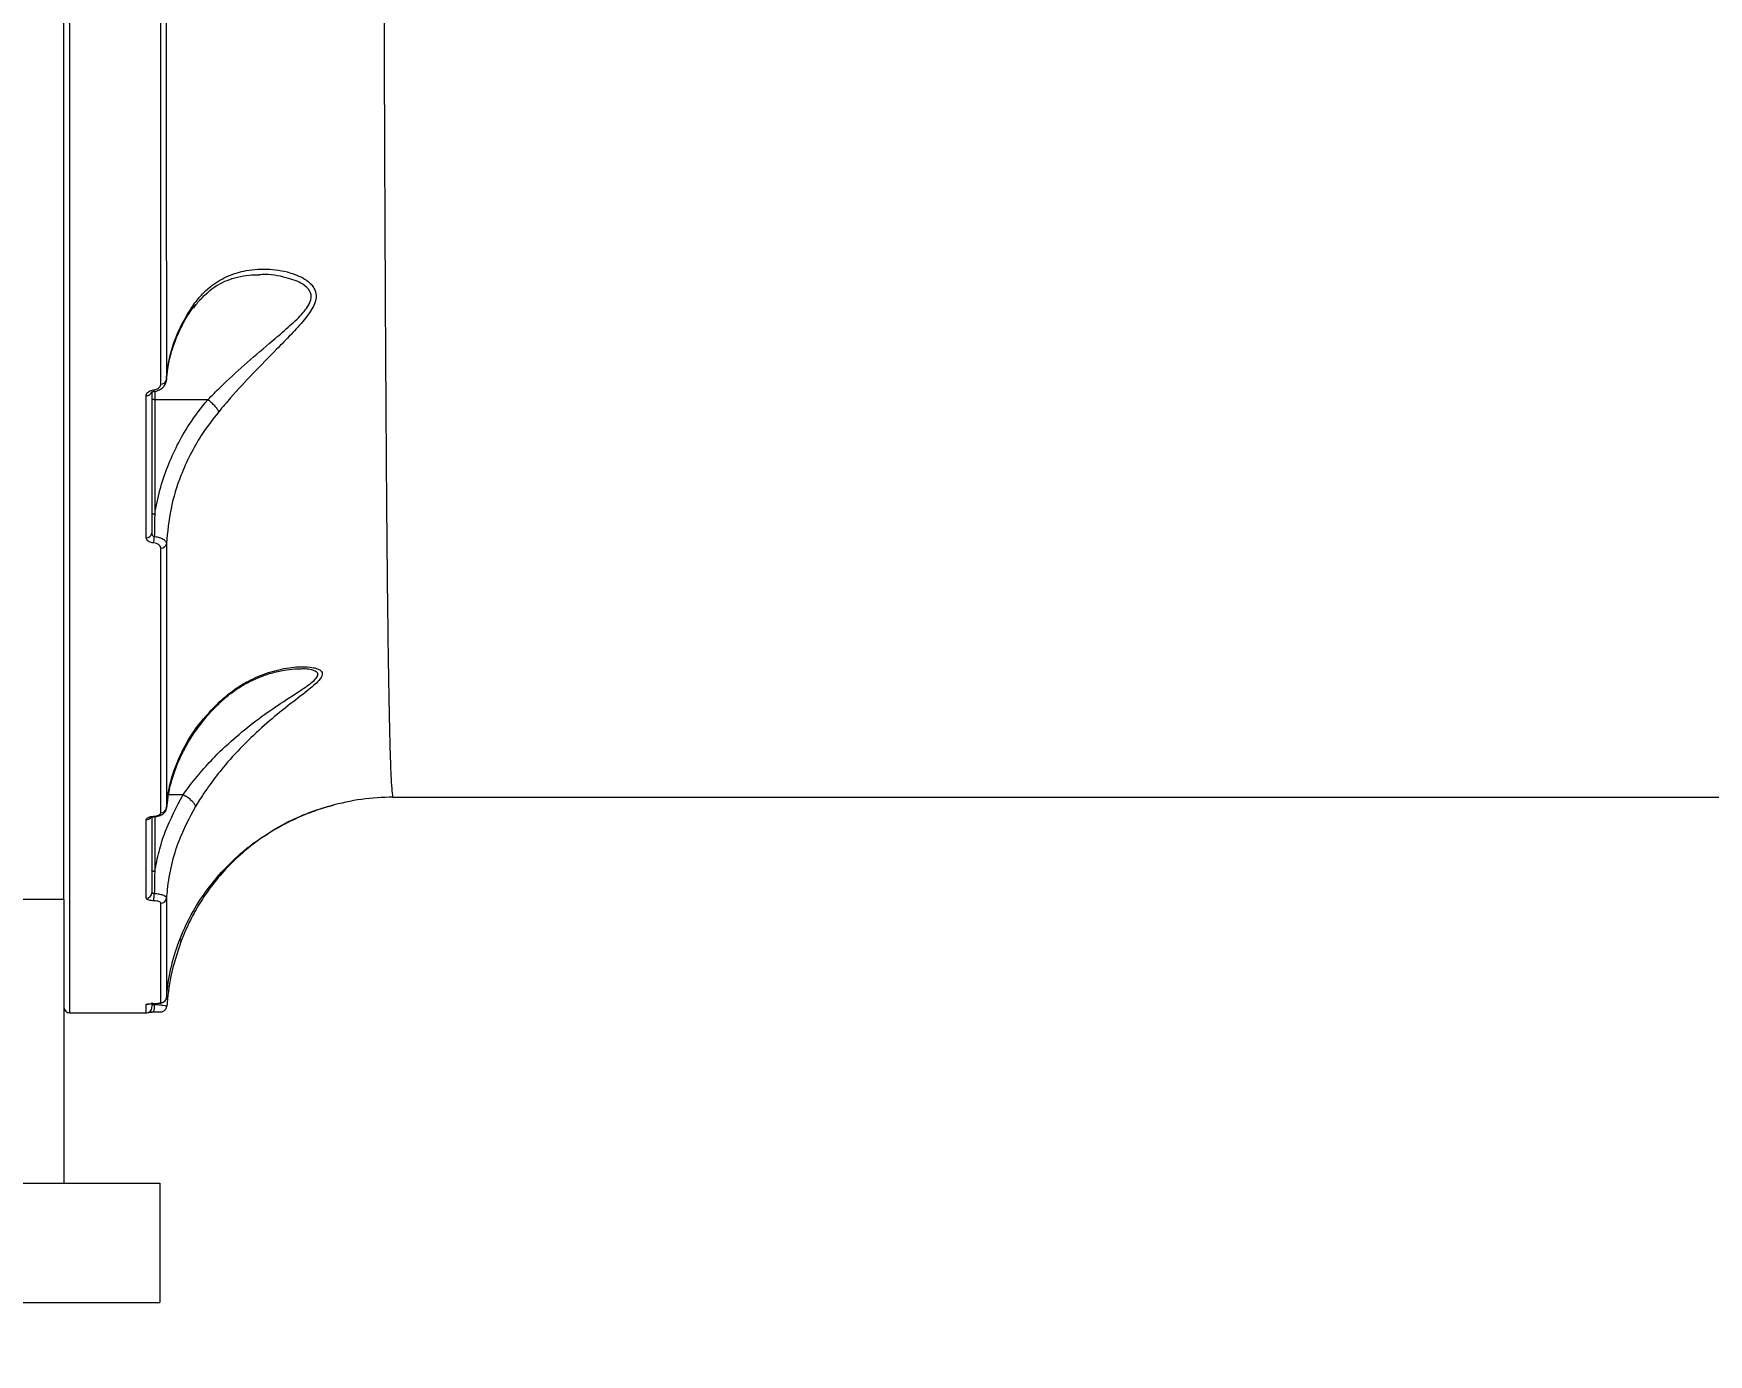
# Model space of a CAD drawing. Header units: millimetres. Extents: x -8327 to 9087, y -6583 to 5996.
# Drawn here: x 3665.6 to 3960.7, y -252.3 to -19.5 of the extents above; entities that cross this region are included whole.
import ezdxf

# ---------------------------------------------------------------- set-up
doc = ezdxf.new("R2010")
doc.units = ezdxf.units.MM
for name, color, linetype in [('DIKOM_ОБЪЕКТ', 7, 'Continuous'), ('DIKOM_РАЗМЕР_ЗОНА', 7, 'Continuous'), ('DIKOM_РАЗМЕР_ОБЪЕКТА', 7, 'Continuous')]:
    doc.layers.add(name, color=color, linetype=linetype)
doc.styles.add('style1', font='arial.ttf', dxfattribs={"width": 0.8})
doc.dimstyles.new('1-50', dxfattribs={"dimtxt": 300, "dimasz": 200, "dimexe": 100, "dimexo": 0, "dimgap": 100, "dimtad": 1, "dimtxsty": 'style1', "dimcen": 200, "dimclrd": 7, "dimclre": 7, "dimclrt": 7, "dimadec": 1, "dimazin": 2, "dimtfac": 1, "dimtmove": 0, "dimatfit": 2, "dimfxl": 0, "dimlwd": 25, "dimlwe": 18, "dimarcsym": 0})

# ---------------------------------------------------------------- blocks, each defined once
blk = doc.blocks.new('*D9')
at = {"layer": 'Defpoints', "color": 0, "transparency": 16777216}
for p in [(7087.37, 843.9), (-4957.59, 227.93), (7087.37, -4838.64)]:
    blk.add_point(p, dxfattribs=at)
at = {"layer": 'DIKOM_РАЗМЕР_ОБЪЕКТА', "color": 7, "lineweight": 18, "transparency": 16777216}
for p, q in [((7087.37, 843.9), (7087.37, -4938.64)), ((-4957.59, 227.93), (-4957.59, -4938.64))]:
    blk.add_line(p, q, dxfattribs=at)
at = {"layer": 'DIKOM_РАЗМЕР_ОБЪЕКТА', "color": 7, "lineweight": 25, "transparency": 16777216}
blk.add_line((-4757.59, -4838.64), (6887.37, -4838.64), dxfattribs=at)
at = {"layer": 'DIKOM_РАЗМЕР_ОБЪЕКТА', "color": 7, "transparency": 16777216}
for points in [[(-4757.59, -4805.31), (-4757.59, -4871.97), (-4957.59, -4838.64)], [(6887.37, -4805.31), (6887.37, -4871.97), (7087.37, -4838.64)]]:
    blk.add_solid(points, dxfattribs=at)
at = {"layer": 'DIKOM_РАЗМЕР_ОБЪЕКТА', "color": 7, "transparency": 16777216, "insert": (4098.94, -4585.47), "char_height": 300, "attachment_point": 5, "style": 'style1'}
blk.add_mtext('12040', dxfattribs=at)
blk = doc.blocks.new('*D12')
at = {"layer": 'Defpoints', "color": 0, "transparency": 16777216}
for p in [(-6501.58, 227.93), (9087.37, 227.93), (9087.37, -6483.3)]:
    blk.add_point(p, dxfattribs=at)
at = {"layer": 'DIKOM_РАЗМЕР_ЗОНА', "color": 7, "lineweight": 18, "transparency": 16777216}
for p, q in [((-6501.58, 227.93), (-6501.58, -6583.3)), ((9087.37, 227.93), (9087.37, -6583.3))]:
    blk.add_line(p, q, dxfattribs=at)
at = {"layer": 'DIKOM_РАЗМЕР_ЗОНА', "color": 7, "lineweight": 25, "transparency": 16777216}
blk.add_line((-6301.58, -6483.3), (8887.37, -6483.3), dxfattribs=at)
at = {"layer": 'DIKOM_РАЗМЕР_ЗОНА', "color": 7, "transparency": 16777216}
for points in [[(-6301.58, -6449.97), (-6301.58, -6516.64), (-6501.58, -6483.3)], [(8887.37, -6449.97), (8887.37, -6516.64), (9087.37, -6483.3)]]:
    blk.add_solid(points, dxfattribs=at)
at = {"layer": 'DIKOM_РАЗМЕР_ЗОНА', "color": 7, "transparency": 16777216, "insert": (2981.2, -6230.13), "char_height": 300, "attachment_point": 5, "style": 'style1'}
blk.add_mtext('15500', dxfattribs=at)

msp = doc.modelspace()

# ---------------------------------------------------------------- linework, layer by layer
at = {"layer": 'DIKOM_ОБЪЕКТ', "color": 7, "linetype": 'Continuous', "lineweight": 15}
for p, q in [((3670.961, -172.072), (3670.961, 627.929)), ((3686.961, -82.572), (3686.961, -84.04)), ((3696.293, -84.04), (3686.961, -84.04)), ((3686.961, -84.04), (3686.961, -104.24)), ((3712.602, -131.496), (3712.363, -131.498)), ((3689.103, -155.998), (3689.215, -155.038)), ((3691.958, -153.656), (3689.393, -153.656)), ((3728.964, -154.072), (4027.014, -154.072)), ((3686.961, -157.489), (3686.961, -167.162)), ((3670.961, -172.072), (3649.961, -172.072)), ((3670.961, -172.072), (3670.961, -222.072)), ((3686.892, -190.431), (3686.89, -190.574)), ((3671.96, -191.903), (3671.96, -191.903)), ((3671.961, -192.072), (3685.462, -192.072)), ((3607.944, -222.072), (3687.885, -222.072)), ((3687.885, -222.072), (3687.885, -243.072)), ((3607.944, -243.072), (3687.885, -243.072))]:
    msp.add_line(p, q, dxfattribs=at)
at = {"layer": 'DIKOM_ОБЪЕКТ', "color": 7, "linetype": 'Continuous', "lineweight": 15, "flags": 128}
for points in [[(3686.961, -104.24), (3686.863, -104.237), (3686.769, -104.227), (3686.683, -104.21), (3686.607, -104.189), (3686.545, -104.162), (3686.499, -104.132), (3686.47, -104.099), (3686.461, -104.064)], [(3686.762, -157.424), (3686.785, -157.475), (3686.806, -157.501), (3686.817, -157.505)], [(3686.961, -167.162), (3686.863, -167.159), (3686.769, -167.149), (3686.683, -167.132), (3686.607, -167.111), (3686.545, -167.084), (3686.499, -167.054), (3686.47, -167.021), (3686.461, -166.986)], [(3670.961, -191.071), (3670.961, -191.072), (3670.961, -191.101)], [(3685.462, -190.582), (3685.657, -190.563), (3685.83, -190.512)]]:
    msp.add_lwpolyline(points, dxfattribs=at)
at = {"layer": 'DIKOM_ОБЪЕКТ', "color": 7, "linetype": 'Continuous', "lineweight": 15}
for centre, radius, start, end in [((3685.576, -82.427), 0.898, 263.22516, 350.36008), ((3687.14, -82.3), 0.397, 181.16142, 221.5831), ((3688.121, -80.382), 0.913, 263.79322, 346.82652), ((3685.552, -107.45), 0.915, 264.79285, 353.04808), ((3680.504, -107.974), 6.388, 348.21724, 358.55422), ((3688.099, -109.248), 0.929, 265.43862, 349.89188), ((3688.066, -155.843), 0.966, 268.1837, 353.92912), ((3728.961, -194.072), 40, 89.99595, 106.01084), ((3685.474, -157.022), 1.024, 269.61214, 323.34832), ((3685.484, -170.883), 0.976, 268.88273, 358.57021), ((3682.692, -171.218), 4.202, 344.983, 2.7883), ((3688.057, -171.77), 0.981, 269.11131, 355.02292), ((3671.961, -191.071), 1, 181.70255, 271.31194), ((3685.461, -191.072), 1, 269.98309, 0.00042), ((3684.53, -191), 2.397, 337.60247, 10.25322), ((3688.06, -189.266), 0.998, 269.98694, 355.932)]:
    msp.add_arc(centre, radius, start, end, dxfattribs=at)
for points, knots in [([(3671.961, 226.926), (3671.961, 222.348), (3671.961, 210.014), (3671.961, 189.946), (3671.961, 166.822), (3671.961, 143.664), (3671.961, 120.55), (3671.961, 97.566), (3671.961, 75.217), (3671.961, 53.564), (3671.961, 32.653), (3671.961, 12.143), (3671.962, -7.876), (3671.961, -27.319), (3671.961, -45.761), (3671.961, -63.16), (3671.961, -79.501), (3671.961, -95.05), (3671.961, -109.717), (3671.961, -123.428), (3671.961, -135.735), (3671.961, -146.673), (3671.961, -156.304), (3671.961, -164.919), (3671.961, -172.447), (3671.961, -178.841), (3671.961, -184.027), (3671.961, -187.987), (3671.961, -190.624), (3671.961, -191.989), (3671.961, -191.926), (3671.96, -191.903)], [0, 0, 0, 0, 0.020855, 0.0561866, 0.0915454, 0.126877, 0.1632349, 0.1996223, 0.2359802, 0.2713118, 0.3066706, 0.3420022, 0.3783601, 0.4147475, 0.4511053, 0.4864369, 0.5217958, 0.5571274, 0.5934853, 0.6298727, 0.6662305, 0.70029, 0.7343739, 0.7684332, 0.8034087, 0.8384106, 0.873386, 0.9087177, 0.9440766, 0.9794082, 1, 1, 1, 1]), ([(3727.063, 166.374), (3727.067, 159.434), (3727.075, 145.549), (3727.093, 125.028), (3727.114, 104.613), (3727.139, 84.398), (3727.17, 64.456), (3727.204, 45.227), (3727.243, 26.76), (3727.285, 9.087), (3727.333, -8.082), (3727.386, -24.662), (3727.446, -40.58), (3727.509, -55.491), (3727.578, -69.366), (3727.652, -82.202), (3727.732, -94.203), (3727.819, -105.291), (3727.914, -115.405), (3728.015, -124.329), (3728.123, -132.058), (3728.237, -138.614), (3728.36, -144.102), (3728.492, -148.446), (3728.634, -151.647), (3728.785, -153.477), (3728.895, -154.225), (3728.956, -154.034), (3728.961, -154.017)], [0, 0, 0, 0, 0.0392484, 0.0785269, 0.1177753, 0.1581646, 0.1985868, 0.238976, 0.2782266, 0.3175076, 0.3567581, 0.3971477, 0.4375702, 0.4779599, 0.517239, 0.5565485, 0.5958276, 0.6362445, 0.6766944, 0.7171115, 0.7564552, 0.7958291, 0.8351731, 0.8756542, 0.9161683, 0.9566498, 0.9960918, 1, 1, 1, 1]), ([(3688.022, -81.29), (3688.021, -76.221), (3688.02, -66.082), (3688.019, -49.757), (3688.018, -32.701), (3688.017, -20.663), (3688.017, -14.644)], [0, 0, 0, 0, 0.2485952, 0.4971888, 0.748595, 1, 1, 1, 1]), ([(3689.003, -14.093), (3689.004, -20.032), (3689.004, -31.91), (3689.006, -48.878), (3689.008, -65.242), (3689.009, -75.474), (3689.01, -80.59)], [0, 0, 0, 0, 0.2485942, 0.4971893, 0.7485948, 1, 1, 1, 1]), ([(3693.87, -67.223), (3694.359, -66.594), (3695.335, -65.336), (3697.346, -63.589), (3699.916, -62.117), (3703.341, -61.11), (3707.228, -60.883), (3710.493, -61.491), (3712.727, -62.385), (3714.169, -63.264), (3715.243, -64.459), (3715.496, -66.016), (3714.91, -67.838), (3713.323, -70.032), (3711.02, -72.547), (3707.949, -75.629), (3704.323, -79.333), (3700.858, -83.058), (3698.92, -85.351), (3698.229, -86.169)], [0, 0, 0, 0, 0.0447733, 0.0895817, 0.1609583, 0.2324482, 0.3238552, 0.4152096, 0.4505997, 0.4859297, 0.5329393, 0.5664214, 0.599801, 0.653091, 0.7108106, 0.7686701, 0.8592866, 0.9497925, 1, 1, 1, 1]), ([(3696.318, -84.047), (3696.32, -84.044), (3697.042, -83.311), (3699.103, -81.233), (3702.742, -77.89), (3706.588, -74.605), (3709.845, -71.847), (3711.922, -69.988), (3713.308, -68.498), (3714.155, -67.354), (3714.657, -66.099), (3714.373, -64.725), (3713.213, -63.723), (3711.693, -63.001), (3709.326, -62.298), (3707.141, -61.88), (3705.531, -62.022), (3705.358, -62.037)], [0, 0, 0, 0, 0.00023948, 0.07507456, 0.20935375, 0.34734539, 0.43174049, 0.51739728, 0.55447946, 0.59234205, 0.63712428, 0.68164723, 0.74649034, 0.79726243, 0.84883118, 0.98372882, 1, 1, 1, 1]), ([(3693.846, -67.905), (3693.944, -67.754), (3694.412, -67.04), (3695.358, -65.973), (3696.687, -64.722), (3698.132, -63.726), (3699.751, -62.962), (3701.601, -62.381), (3703.486, -62.033), (3704.775, -62.02), (3705.353, -62.014)], [0, 0, 0, 0, 0.0333954, 0.1586678, 0.2882484, 0.4209223, 0.5574309, 0.7044372, 0.8673933, 1, 1, 1, 1]), ([(3689.01, -80.59), (3689.013, -80.549), (3689.087, -79.421), (3689.39, -77.203), (3690.318, -73.878), (3691.743, -70.504), (3693.158, -68.321), (3693.87, -67.223)], [0, 0, 0, 0, 0.008893, 0.2417834, 0.477273, 0.7368218, 1, 1, 1, 1]), ([(3689.07, -80.604), (3689.122, -79.927), (3689.244, -78.347), (3689.805, -75.889), (3690.681, -73.25), (3691.896, -70.695), (3692.925, -68.872), (3693.633, -67.943), (3693.744, -67.797)], [0, 0, 0, 0, 0.1525297, 0.3559354, 0.559207, 0.761631, 0.9626966, 1, 1, 1, 1]), ([(3693.87, -67.223), (3693.871, -67.252), (3693.871, -67.384), (3693.848, -67.588), (3693.741, -67.707), (3693.694, -67.76)], [0, 0, 0, 0, 0.1404293, 0.6223135, 1, 1, 1, 1]), ([(3685.47, -83.318), (3685.47, -83.295), (3685.475, -83.159), (3685.566, -82.91), (3685.845, -82.619), (3686.25, -82.397), (3686.579, -82.338), (3686.743, -82.308)], [0, 0, 0, 0, 0.0489609, 0.2870766, 0.5249638, 0.7625065, 1, 1, 1, 1]), ([(3686.427, -82.716), (3686.428, -82.714), (3686.431, -82.71), (3686.503, -82.659), (3686.627, -82.605), (3686.797, -82.563), (3686.926, -82.558), (3686.988, -82.556)], [0, 0, 0, 0, 0.2047217, 0.3967767, 0.587149, 0.8017836, 1, 1, 1, 1]), ([(3686.461, -82.577), (3686.461, -86.914), (3686.461, -95.598), (3686.461, -103.57), (3686.461, -107.561)], [0, 0, 0, 0, 0.4994491, 1, 1, 1, 1]), ([(3686.743, -82.308), (3686.908, -82.278), (3687.238, -82.219), (3687.645, -81.995), (3687.925, -81.702), (3688.016, -81.451), (3688.021, -81.313), (3688.022, -81.29)], [0, 0, 0, 0, 0.2376778, 0.475449, 0.7136975, 0.9519738, 1, 1, 1, 1]), ([(3686.842, -82.556), (3686.885, -82.553), (3687.233, -82.532), (3687.827, -82.323), (3688.497, -81.867), (3688.886, -81.262), (3689.056, -80.786), (3689.01, -80.563), (3689.009, -80.559)], [0, 0, 0, 0, 0.0382863, 0.3059513, 0.5507494, 0.7804734, 0.9965647, 1, 1, 1, 1]), ([(3685.469, -108.362), (3685.469, -107.961), (3685.469, -105.961), (3685.469, -100.932), (3685.47, -93.079), (3685.47, -86.573), (3685.47, -83.318)], [0, 0, 0, 0, 0.0507696, 0.2538554, 0.6267, 1, 1, 1, 1]), ([(3686.961, -84.04), (3686.904, -84.038), (3686.792, -84.034), (3686.642, -84.004), (3686.529, -83.961), (3686.476, -83.916), (3686.462, -83.884), (3686.461, -83.872), (3686.461, -83.868)], [0, 0, 0, 0, 0.2145788, 0.4293013, 0.643916, 0.8584292, 0.9551836, 1, 1, 1, 1]), ([(3686.961, -104.24), (3687.232, -102.816), (3687.779, -99.955), (3689.149, -95.874), (3690.89, -92.007), (3693.162, -88.013), (3695.163, -85.473), (3696.293, -84.04)], [0, 0, 0, 0, 0.1948135, 0.3916448, 0.5750708, 0.7602141, 1, 1, 1, 1]), ([(3696.293, -84.04), (3696.297, -84.04), (3696.305, -84.04), (3696.314, -84.044), (3696.317, -84.046), (3696.318, -84.047)], [0, 0, 0, 0, 0.5069076, 0.9200602, 1, 1, 1, 1]), ([(3698.229, -86.169), (3698.224, -86.155), (3698.176, -86.019), (3697.999, -85.697), (3697.562, -85.155), (3696.977, -84.569), (3696.538, -84.221), (3696.318, -84.047)], [0, 0, 0, 0, 0.0262765, 0.2631121, 0.5087263, 0.7543558, 1, 1, 1, 1]), ([(3698.229, -86.169), (3697.16, -87.541), (3695.278, -89.957), (3693.134, -93.767), (3691.235, -98.037), (3689.624, -103.258), (3689.219, -107.345), (3689.014, -109.411)], [0, 0, 0, 0, 0.20226306, 0.35640526, 0.5119933, 0.75324796, 1, 1, 1, 1]), ([(3686.961, -104.24), (3686.953, -104.552), (3686.92, -105.849), (3686.903, -107.149), (3686.89, -108.136)], [0, 0, 0, 0, 0.2408206, 1, 1, 1, 1]), ([(3686.757, -109.279), (3686.572, -109.251), (3686.214, -109.196), (3685.798, -108.973), (3685.521, -108.689), (3685.486, -108.471), (3685.469, -108.362)], [0, 0, 0, 0, 0.2591989, 0.5021806, 0.7511648, 1, 1, 1, 1]), ([(3686.461, -107.561), (3686.466, -107.629), (3686.477, -107.762), (3686.565, -107.94), (3686.69, -108.065), (3686.808, -108.121), (3686.872, -108.132), (3686.89, -108.136)], [0, 0, 0, 0, 0.2735628, 0.5343366, 0.7689286, 0.9343235, 1, 1, 1, 1]), ([(3686.89, -108.136), (3686.925, -108.139), (3687.232, -108.169), (3687.804, -108.287), (3688.465, -108.579), (3688.922, -108.972), (3688.984, -109.265), (3689.014, -109.411)], [0, 0, 0, 0, 0.0300062, 0.263969, 0.5066674, 0.7544792, 1, 1, 1, 1]), ([(3688.025, -110.174), (3688.008, -110.068), (3687.974, -109.856), (3687.703, -109.577), (3687.308, -109.374), (3686.963, -109.297), (3686.778, -109.281), (3686.757, -109.279)], [0, 0, 0, 0, 0.2486454, 0.4974807, 0.7388793, 0.9702888, 1, 1, 1, 1]), ([(3688.035, -156.808), (3688.035, -155.354), (3688.034, -151.1), (3688.031, -143.355), (3688.029, -133.241), (3688.027, -122.263), (3688.026, -114.204), (3688.025, -110.174)], [0, 0, 0, 0, 0.1144538, 0.3347639, 0.5550744, 0.7775375, 1, 1, 1, 1]), ([(3689.014, -109.411), (3689.015, -113.394), (3689.016, -121.359), (3689.019, -132.291), (3689.022, -142.429), (3689.024, -150.221), (3689.026, -154.494), (3689.027, -155.945)], [0, 0, 0, 0, 0.22031, 0.4406213, 0.6630837, 0.8855432, 1, 1, 1, 1]), ([(3691.965, -153.658), (3691.966, -153.657), (3692.225, -153.301), (3693.158, -151.957), (3694.988, -149.687), (3697.842, -146.564), (3701.305, -143.35), (3705.249, -140.205), (3709.23, -137.472), (3712.19, -135.563), (3714.098, -134.271), (3715.096, -133.491), (3715.596, -132.915), (3715.755, -132.426), (3715.648, -132.157), (3715.254, -131.847), (3714.607, -131.622), (3713.625, -131.46), (3712.896, -131.485), (3712.602, -131.496)], [0, 0, 0, 0, 0.0000502, 0.03268, 0.1206259, 0.2086843, 0.3330794, 0.4576284, 0.5782919, 0.6986326, 0.7410185, 0.7832475, 0.8254338, 0.8383387, 0.8763169, 0.8853417, 0.9280263, 0.9710021, 1, 1, 1, 1]), ([(3698.327, -137.284), (3699.347, -136.414), (3701.387, -134.673), (3704.79, -132.863), (3708.375, -131.609), (3711.683, -131.067), (3714.064, -131.077), (3715.475, -131.348), (3716.318, -131.745), (3716.642, -132.457), (3716.029, -133.412), (3714.989, -134.39), (3713.22, -135.824), (3710.43, -137.952), (3706.662, -140.992), (3702.931, -144.468), (3699.661, -147.998), (3696.974, -151.401), (3695.257, -153.877), (3694.379, -155.309), (3694.139, -155.701)], [0, 0, 0, 0, 0.0712976, 0.1426952, 0.220343, 0.2979609, 0.3555856, 0.3853431, 0.4149604, 0.4491136, 0.4886705, 0.5175497, 0.5465112, 0.6250149, 0.7037137, 0.783925, 0.8640154, 0.9212532, 0.9784148, 1, 1, 1, 1]), ([(3698.204, -137.655), (3698.542, -137.327), (3699.463, -136.434), (3701.082, -135.219), (3703.065, -133.978), (3705.211, -132.967), (3707.497, -132.164), (3709.675, -131.668), (3711.403, -131.46), (3712.286, -131.456), (3712.602, -131.454)], [0, 0, 0, 0, 0.0760253, 0.2069998, 0.3447939, 0.4883984, 0.6394031, 0.7946686, 0.9264836, 1, 1, 1, 1]), ([(3689.027, -155.945), (3689.152, -154.822), (3689.411, -152.492), (3690.421, -149.005), (3692.094, -145.194), (3694.593, -141.175), (3697.074, -138.59), (3698.327, -137.284)], [0, 0, 0, 0, 0.1665381, 0.3455481, 0.5267588, 0.7607849, 1, 1, 1, 1]), ([(3689.215, -155.038), (3689.257, -154.627), (3689.393, -153.288), (3689.954, -151.037), (3690.883, -148.306), (3692.136, -145.631), (3693.671, -143.041), (3695.503, -140.578), (3697.034, -138.78), (3698.033, -137.86), (3698.245, -137.664)], [0, 0, 0, 0, 0.06583227, 0.21445623, 0.3640799, 0.51413402, 0.66388306, 0.8127171, 0.96014968, 1, 1, 1, 1]), ([(3698.327, -137.284), (3698.32, -137.31), (3698.286, -137.428), (3698.207, -137.506), (3698.145, -137.566)], [0, 0, 0, 0, 0.2220654, 1, 1, 1, 1]), ([(3686.817, -157.501), (3686.85, -157.5), (3687.167, -157.491), (3687.77, -157.362), (3688.417, -157.069), (3688.841, -156.61), (3689.032, -156.204), (3689.01, -155.968), (3689.004, -155.906)], [0, 0, 0, 0, 0.0297405, 0.2864834, 0.5726545, 0.7641541, 0.9380645, 1, 1, 1, 1]), ([(3686.961, -167.162), (3687.191, -165.983), (3687.653, -163.614), (3689.105, -159.009), (3690.821, -155.79), (3691.958, -153.656)], [0, 0, 0, 0, 0.2503998, 0.5028638, 1, 1, 1, 1]), ([(3694.139, -155.701), (3693.064, -157.71), (3691.296, -161.018), (3689.832, -166.007), (3689.228, -169.386), (3689.074, -171.352), (3689.035, -171.855)], [0, 0, 0, 0, 0.3957844, 0.651633, 0.9109982, 1, 1, 1, 1]), ([(3718.234, -155.536), (3717.97, -155.611), (3717.451, -155.757), (3715.615, -156.322), (3713.002, -157.292), (3709.427, -158.969), (3705.73, -161.218), (3702.211, -163.961), (3699.13, -167.009), (3696.664, -170.017), (3694.638, -173.089), (3692.915, -176.231), (3692.042, -178.39), (3691.577, -179.54)], [0, 0, 0, 0, 0.0523524, 0.1026397, 0.2096478, 0.3169528, 0.4385012, 0.5599371, 0.6575553, 0.7550352, 0.8331441, 0.9111717, 1, 1, 1, 1]), ([(3691.958, -153.656), (3691.96, -153.656), (3691.962, -153.656), (3691.965, -153.657), (3691.965, -153.658)], [0, 0, 0, 0, 0.6497652, 1, 1, 1, 1]), ([(3694.139, -155.701), (3694.139, -155.685), (3694.141, -155.615), (3694.085, -155.418), (3693.846, -155.054), (3693.351, -154.571), (3692.7, -154.076), (3692.21, -153.797), (3691.965, -153.658)], [0, 0, 0, 0, 0.0352065, 0.1540677, 0.3655387, 0.5770071, 0.7885058, 1, 1, 1, 1]), ([(3704.696, -161.911), (3706.105, -160.96), (3708.922, -159.059), (3712.715, -157.312), (3715.439, -156.324), (3717.044, -155.836), (3718.036, -155.567), (3718.275, -155.512), (3718.388, -155.486)], [0, 0, 0, 0, 0.2718954, 0.5438209, 0.7273065, 0.8217272, 0.9156759, 1, 1, 1, 1]), ([(3685.465, -171.859), (3685.465, -171.654), (3685.465, -170.627), (3685.466, -167.987), (3685.466, -163.706), (3685.466, -159.934), (3685.467, -158.046)], [0, 0, 0, 0, 0.0507684, 0.2538463, 0.6266959, 1, 1, 1, 1]), ([(3685.467, -158.046), (3685.469, -158.022), (3685.477, -157.929), (3685.59, -157.772), (3685.879, -157.602), (3686.279, -157.474), (3686.601, -157.441), (3686.762, -157.424)], [0, 0, 0, 0, 0.0825382, 0.3217333, 0.5513159, 0.7755984, 1, 1, 1, 1]), ([(3686.246, -157.628), (3686.244, -157.629), (3686.236, -157.636), (3686.272, -157.613), (3686.368, -157.578), (3686.545, -157.535), (3686.707, -157.509), (3686.807, -157.506), (3686.818, -157.506)], [0, 0, 0, 0, 0.02716679, 0.21797106, 0.44498003, 0.68011681, 0.96359989, 1, 1, 1, 1]), ([(3686.461, -157.558), (3686.461, -159.918), (3686.461, -164.79), (3686.461, -168.826), (3686.461, -170.907)], [0, 0, 0, 0, 0.4842895, 1, 1, 1, 1]), ([(3686.762, -157.424), (3686.921, -157.408), (3687.239, -157.375), (3687.634, -157.249), (3687.916, -157.08), (3688.026, -156.924), (3688.033, -156.832), (3688.035, -156.808)], [0, 0, 0, 0, 0.2256372, 0.4513834, 0.680151, 0.9176435, 1, 1, 1, 1]), ([(3689.056, -189.337), (3689.097, -188.864), (3689.282, -186.751), (3690.003, -183.019), (3691.616, -178.234), (3693.805, -173.853), (3696.45, -169.907), (3699.441, -166.407), (3702.263, -163.763), (3704.126, -162.345), (3704.696, -161.911)], [0, 0, 0, 0, 0.0465649, 0.2078848, 0.3696723, 0.5309367, 0.6671825, 0.8037641, 0.9398779, 1, 1, 1, 1]), ([(3686.961, -167.162), (3686.952, -167.474), (3686.919, -168.756), (3686.902, -170.041), (3686.889, -171.014)], [0, 0, 0, 0, 0.2436026, 1, 1, 1, 1]), ([(3686.461, -170.907), (3686.466, -170.92), (3686.477, -170.946), (3686.563, -170.979), (3686.69, -171.002), (3686.809, -171.012), (3686.876, -171.013), (3686.889, -171.014)], [0, 0, 0, 0, 0.237082, 0.474086, 0.7107407, 0.9466097, 1, 1, 1, 1]), ([(3686.889, -171.014), (3686.952, -171.018), (3687.293, -171.043), (3687.885, -171.134), (3688.521, -171.331), (3688.952, -171.581), (3689.007, -171.764), (3689.035, -171.855)], [0, 0, 0, 0, 0.054201, 0.2910857, 0.5276392, 0.7637016, 1, 1, 1, 1]), ([(3686.75, -172.307), (3686.713, -172.305), (3686.51, -172.295), (3686.155, -172.252), (3685.774, -172.15), (3685.515, -172.014), (3685.482, -171.911), (3685.465, -171.859)], [0, 0, 0, 0, 0.0535069, 0.289762, 0.526332, 0.7631347, 1, 1, 1, 1]), ([(3688.042, -172.751), (3688.025, -172.7), (3687.992, -172.598), (3687.732, -172.463), (3687.35, -172.362), (3686.993, -172.318), (3686.788, -172.309), (3686.75, -172.307)], [0, 0, 0, 0, 0.236337, 0.4726057, 0.7091856, 0.94582, 1, 1, 1, 1]), ([(3688.06, -190.264), (3688.058, -189.47), (3688.055, -187.884), (3688.05, -184.01), (3688.046, -179.127), (3688.043, -174.876), (3688.042, -172.751)], [0, 0, 0, 0, 0.2485969, 0.4971929, 0.7485969, 1, 1, 1, 1]), ([(3689.035, -171.855), (3689.036, -173.954), (3689.039, -178.151), (3689.044, -183.027), (3689.049, -186.929), (3689.054, -188.534), (3689.056, -189.337)], [0, 0, 0, 0, 0.248596, 0.497193, 0.7485964, 1, 1, 1, 1]), ([(3691.577, -179.54), (3690.912, -181.55), (3689.679, -185.277), (3689.263, -189.155), (3689.072, -190.941)], [0, 0, 0, 0, 0.5395136, 1, 1, 1, 1]), ([(3691.577, -179.54), (3691.582, -179.526), (3691.615, -179.434), (3691.616, -179.293), (3691.482, -179.141), (3691.448, -179.101)], [0, 0, 0, 0, 0.1171742, 0.770584, 1, 1, 1, 1]), ([(3685.461, -192.071), (3685.461, -192.071), (3685.461, -192.126), (3685.461, -191.833), (3685.462, -190.999), (3685.462, -190.582)], [0, 0, 0, 0, 0.0004556, 0.4997863, 1, 1, 1, 1]), ([(3685.462, -190.582), (3685.471, -190.57), (3685.491, -190.541), (3685.668, -190.498), (3685.969, -190.461), (3686.345, -190.434), (3686.643, -190.427), (3686.792, -190.423)], [0, 0, 0, 0, 0.1825549, 0.423783, 0.6274882, 0.8134626, 1, 1, 1, 1]), ([(3685.826, -190.494), (3685.825, -190.495), (3685.82, -190.496), (3685.886, -190.482), (3686.059, -190.461), (3686.368, -190.439), (3686.674, -190.427), (3686.845, -190.427), (3686.885, -190.427)], [0, 0, 0, 0, 0.0465943, 0.1982871, 0.4171429, 0.6904426, 0.9295268, 1, 1, 1, 1]), ([(3686.461, -190.257), (3686.461, -190.509), (3686.461, -191.055), (3686.461, -190.968), (3686.461, -190.921)], [0, 0, 0, 0, 0.4614038, 1, 1, 1, 1]), ([(3686.461, -190.954), (3686.466, -190.909), (3686.478, -190.821), (3686.569, -190.703), (3686.696, -190.621), (3686.813, -190.584), (3686.873, -190.576), (3686.89, -190.574)], [0, 0, 0, 0, 0.2917515, 0.5672987, 0.8035923, 0.9442576, 1, 1, 1, 1]), ([(3686.792, -190.423), (3686.936, -190.42), (3687.224, -190.413), (3687.585, -190.387), (3687.868, -190.35), (3688.033, -190.307), (3688.052, -190.277), (3688.06, -190.264)], [0, 0, 0, 0, 0.1888895, 0.3774073, 0.5791754, 0.8164639, 1, 1, 1, 1]), ([(3686.803, -190.427), (3686.808, -190.427), (3686.991, -190.426), (3687.35, -190.411), (3687.841, -190.371), (3688.149, -190.322), (3688.463, -190.214), (3688.732, -190.043), (3688.947, -189.765), (3689.06, -189.491), (3689.046, -189.32), (3689.041, -189.272)], [0, 0, 0, 0, 0.00402978, 0.15999399, 0.32546288, 0.54301136, 0.64029064, 0.74725703, 0.84785591, 0.95755771, 1, 1, 1, 1]), ([(3686.874, -191.913), (3686.962, -191.913), (3687.237, -191.911), (3687.64, -191.903), (3687.967, -191.889), (3688.133, -191.876), (3688.3, -191.849), (3688.491, -191.786), (3688.709, -191.659), (3688.919, -191.431), (3689.053, -191.171), (3689.055, -190.997), (3689.056, -190.94)], [0, 0, 0, 0, 0.0801521, 0.2479534, 0.4347091, 0.557262, 0.6200729, 0.673485, 0.7487806, 0.8456909, 0.9490886, 1, 1, 1, 1]), ([(3686.89, -190.574), (3687.177, -190.589), (3687.769, -190.619), (3688.488, -190.711), (3688.985, -190.824), (3689.043, -190.902), (3689.072, -190.941)], [0, 0, 0, 0, 0.2379867, 0.4907001, 0.7462798, 1, 1, 1, 1]), ([(3686.754, -191.915), (3686.614, -191.915), (3686.332, -191.916), (3685.741, -191.931), (3686.332, -191.916), (3686.614, -191.915), (3686.754, -191.915)], [0, 0, 0, 0, 0.2486201, 0.5, 0.7513799, 1, 1, 1, 1])]:
    msp.add_open_spline(points, degree=3, knots=knots, dxfattribs=at)

# ---------------------------------------------------------------- dimensions: what is measured, and where the dimension line sits
at = {"layer": 'DIKOM_РАЗМЕР_ЗОНА'}
dim = msp.add_linear_dim(base=(9087.366, -6483.303), p1=(-6501.585, 227.929), p2=(9087.366, 227.928), text='15500', dimstyle='1-50', dxfattribs=at)
dim.commit()
dim.dimension.update_dxf_attribs({"geometry": '*D12', "text_midpoint": (2981.198, -6483.303), "dimtype": 160})
at = {"layer": 'DIKOM_РАЗМЕР_ОБЪЕКТА'}
dim = msp.add_linear_dim(base=(7087.366, -4838.641), p1=(-4957.594, 227.929), p2=(7087.366, 843.902), text='12040', dimstyle='1-50', dxfattribs=at)
dim.commit()
dim.dimension.update_dxf_attribs({"geometry": '*D9', "text_midpoint": (4098.945, -4838.641), "dimtype": 160})

doc.saveas('drawing.dxf')
